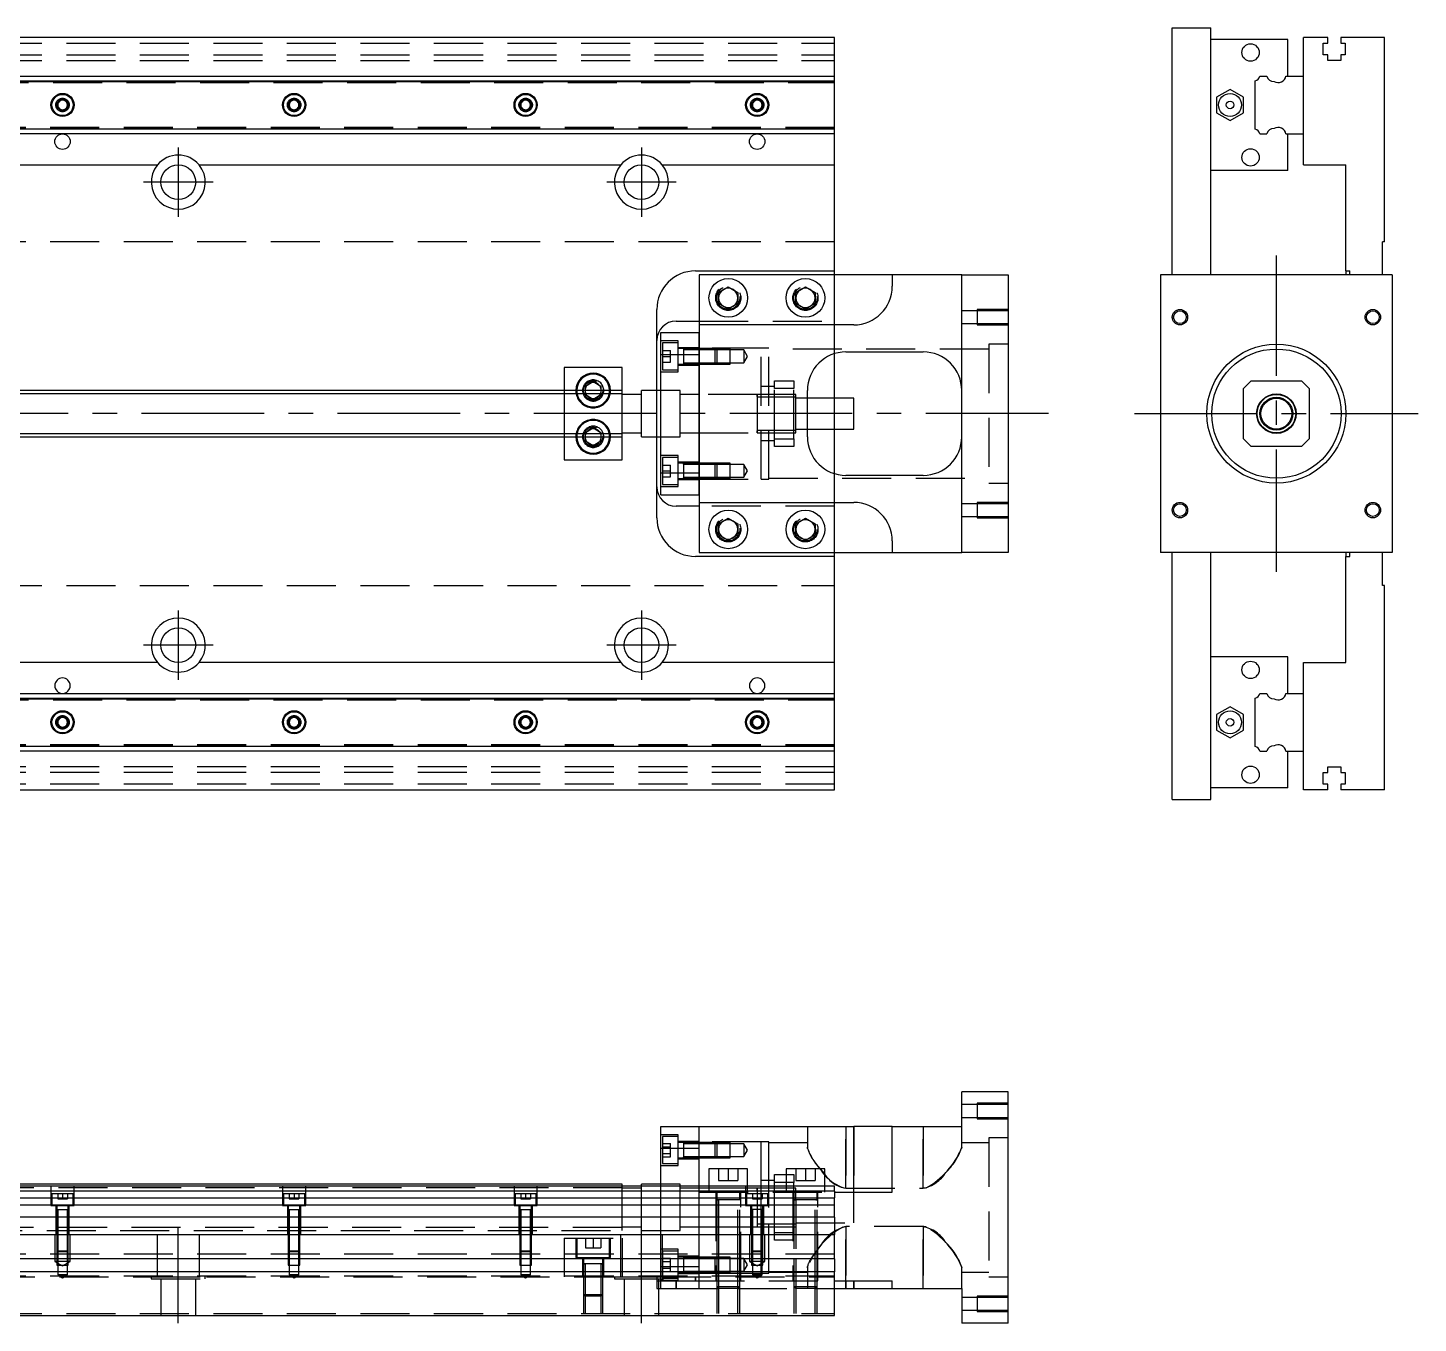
# Model space of a CAD drawing. Extents: x -12 to 731, y -275 to 102.
# Drawn here: x 371 to 731.3, y -235.7 to 100 of the extents above; entities that cross this region are included whole.
import ezdxf

# ---------------------------------------------------------------- set-up
doc = ezdxf.new("R2010")
doc.units = 0
doc.linetypes.add('CENTER', pattern=[50.8, 31.75, -6.35, 6.35, -6.35])
doc.linetypes.add('DASHED', pattern=[19.05, 12.7, -6.35])
doc.layers.get('0').update_dxf_attribs({"linetype": 'CONTINUOUS'})
doc.layers.add('CENTER', color=1, linetype='CENTER')

msp = doc.modelspace()

# ---------------------------------------------------------------- linework, layer by layer
at = {"color": 7, "linetype": 'CONTINUOUS'}
for p, q in [((580, 97.5), (365, 97.5)), ((580, 87.5), (580, 97.5)), ((667.53, 36), (667.53, 100)), ((667.53, 100), (677.53, 100)), ((677.53, 36), (677.53, 100)), ((701.53, 87.5), (701.53, 97.5)), ((707.83, 97.5), (701.53, 97.5)), ((707.83, 96), (707.83, 97.5)), ((711.23, 97.5), (711.23, 96)), ((722.53, 97.5), (711.23, 97.5)), ((722.53, 44.5), (722.53, 97.5)), ((697.53, 97), (677.53, 97)), ((697.53, 87.5), (697.53, 97)), ((706.68, 96), (707.83, 96)), ((706.68, 93), (706.68, 96)), ((711.23, 96), (712.38, 96)), ((712.38, 96), (712.38, 93)), ((707.83, 93), (706.68, 93)), ((707.83, 91.5), (707.83, 93)), ((711.23, 91.5), (707.83, 91.5)), ((711.23, 93), (711.23, 91.5)), ((712.38, 93), (711.23, 93)), ((365, 87.5), (580, 87.5)), ((580, 86.25), (580, 87.5)), ((690.28, 87.5), (692.05, 87.5)), ((697, 87.5), (701.53, 87.5)), ((701.53, 72.5), (701.53, 87.5)), ((701.53, 72.5), (701.53, 87.5)), ((365, 86.25), (580, 86.25)), ((580, 73.75), (580, 86.25)), ((682.53, 84.04), (679.03, 82.02)), ((686.03, 82.02), (682.53, 84.04)), ((689.03, 73.75), (689.03, 86.25)), ((378.75, 80.72), (380, 81.44)), ((378.75, 79.28), (378.75, 80.72)), ((380, 78.56), (378.75, 79.28)), ((380, 81.44), (381.25, 80.72)), ((381.25, 79.28), (380, 78.56)), ((381.25, 80.72), (381.25, 79.28)), ((438.75, 80.72), (440, 81.44)), ((438.75, 79.28), (438.75, 80.72)), ((440, 78.56), (438.75, 79.28)), ((440, 81.44), (441.25, 80.72)), ((441.25, 79.28), (440, 78.56)), ((441.25, 80.72), (441.25, 79.28)), ((498.75, 80.72), (500, 81.44)), ((498.75, 79.28), (498.75, 80.72)), ((500, 78.56), (498.75, 79.28)), ((500, 81.44), (501.25, 80.72)), ((501.25, 79.28), (500, 78.56)), ((501.25, 80.72), (501.25, 79.28)), ((558.75, 80.72), (560, 81.44)), ((558.75, 79.28), (558.75, 80.72)), ((560, 78.56), (558.75, 79.28)), ((560, 81.44), (561.25, 80.72)), ((561.25, 79.28), (560, 78.56)), ((561.25, 80.72), (561.25, 79.28)), ((679.03, 82.02), (679.03, 77.98)), ((686.03, 77.98), (686.03, 82.02)), ((679.03, 77.98), (682.53, 75.96)), ((682.53, 75.96), (686.03, 77.98)), ((580, 73.75), (365, 73.75)), ((580, 72.5), (365, 72.5)), ((580, 72.5), (580, 73.75)), ((580, 64.5), (580, 72.5)), ((690.28, 72.5), (692.05, 72.5)), ((697, 72.5), (701.53, 72.5)), ((697.53, 63), (697.53, 72.5)), ((701.53, 64.5), (701.53, 72.5)), ((365, 64.5), (404.64, 64.5)), ((415.36, 64.5), (524.64, 64.5)), ((535.36, 64.5), (580, 64.5)), ((580, 37), (580, 64.5)), ((697.53, 63), (677.53, 63)), ((701.53, 64.5), (712.53, 64.5)), ((712.53, 37), (712.53, 64.5)), ((722.53, 44.5), (722.03, 44.5)), ((722.03, 36), (722.03, 44.5)), ((544, 37), (580, 37)), ((580, 36), (580, 37)), ((712.53, 37), (713.53, 37)), ((712.53, 37), (712.53, 36)), ((713.53, 36), (713.53, 37)), ((545, 36), (545, 23)), ((595, 36), (545, 36)), ((550, 31.44), (552.5, 32.89)), ((552.5, 32.89), (555, 31.44)), ((570, 31.44), (572.5, 32.89)), ((572.5, 32.89), (575, 31.44)), ((595, 36), (595, 33)), ((613, 36), (595, 36)), ((613, 36), (625, 36)), ((613, -36), (613, 36)), ((625, 36), (625, -36)), ((724.53, 36), (664.53, 36)), ((664.53, 36), (664.53, -36)), ((724.53, 36), (724.53, -36)), ((550, 28.56), (550, 31.44)), ((555, 31.44), (555, 28.56)), ((570, 28.56), (570, 31.44)), ((575, 31.44), (575, 28.56)), ((534, 6), (534, 27)), ((552.5, 27.11), (550, 28.56)), ((555, 28.56), (552.5, 27.11)), ((572.5, 27.11), (570, 28.56)), ((575, 28.56), (572.5, 27.11)), ((539, 24), (545, 24)), ((585, 23), (545, 23)), ((545, 23), (545, 15.33)), ((535, 15.33), (535, 21)), ((535, 21), (545, 21)), ((535, -15.33), (535, 15.33)), ((535, 15.33), (545, 15.33)), ((545, -15.33), (545, 15.33)), ((545, 15.33), (545, -15.33)), ((580, 4), (580, 15.54)), ((583, 16), (603, 16)), ((525, 12), (510, 12)), ((510, 12), (510, 6)), ((525, 6), (525, 12)), ((515.5, 7.15), (517.5, 8.31)), ((517.5, 8.31), (519.5, 7.15)), ((688.03, 8.5), (686.03, 6.5)), ((688.03, 8.5), (701.03, 8.5)), ((703.03, 6.5), (701.03, 8.5)), ((525, 6), (365, 6)), ((515.5, 6), (515.5, 7.15)), ((519.5, 7.15), (519.5, 6)), ((525, -6), (525, 6)), ((530, 5), (525, 5)), ((530, -6), (530, 6)), ((535, 6), (530, 6)), ((573, -6), (573, 6)), ((585, 4), (573, 4)), ((585, -4), (585, 4)), ((686.03, -6.5), (686.03, 6.5)), ((703.03, 6.5), (703.03, -6.5)), ((365, -6), (525, -6)), ((510, -6), (510, -12)), ((515.5, -7.15), (515.5, -6)), ((517.5, -8.31), (515.5, -7.15)), ((519.5, -7.15), (517.5, -8.31)), ((519.5, -6), (519.5, -7.15)), ((525, -5), (530, -5)), ((525, -12), (525, -6)), ((530, -6), (535, -6)), ((534, -27), (534, -6)), ((573, -4), (585, -4)), ((580, -15.54), (580, -4)), ((686.03, -6.5), (688.03, -8.5)), ((701.03, -8.5), (703.03, -6.5)), ((701.03, -8.5), (688.03, -8.5)), ((510, -12), (525, -12)), ((535, -15.33), (545, -15.33)), ((535, -21), (535, -15.33)), ((545, -15.33), (545, -23)), ((603, -16), (583, -16)), ((535, -21), (545, -21)), ((545, -24), (539, -24)), ((545, -23), (585, -23)), ((545, -23), (545, -36)), ((550, -28.56), (552.5, -27.11)), ((550, -31.44), (550, -28.56)), ((552.5, -27.11), (555, -28.56)), ((555, -28.56), (555, -31.44)), ((570, -28.56), (572.5, -27.11)), ((570, -31.44), (570, -28.56)), ((572.5, -27.11), (575, -28.56)), ((575, -28.56), (575, -31.44)), ((552.5, -32.89), (550, -31.44)), ((555, -31.44), (552.5, -32.89)), ((572.5, -32.89), (570, -31.44)), ((575, -31.44), (572.5, -32.89)), ((545, -36), (595, -36)), ((580, -37), (580, -36)), ((595, -33), (595, -36)), ((595, -36), (613, -36)), ((625, -36), (613, -36)), ((724.53, -36), (664.53, -36)), ((667.53, -100), (667.53, -36)), ((677.53, -100), (677.53, -36)), ((712.53, -36), (712.53, -37)), ((713.53, -37), (713.53, -36)), ((722.03, -44.5), (722.03, -36)), ((580, -37), (544, -37)), ((580, -64.5), (580, -37)), ((712.53, -64.5), (712.53, -37)), ((712.53, -37), (713.53, -37)), ((722.53, -44.5), (722.03, -44.5)), ((722.53, -97.5), (722.53, -44.5)), ((404.64, -64.5), (365, -64.5)), ((524.64, -64.5), (415.36, -64.5)), ((580, -64.5), (535.36, -64.5)), ((580, -72.5), (580, -64.5)), ((697.53, -63), (677.53, -63)), ((697.53, -72.5), (697.53, -63)), ((701.53, -72.5), (701.53, -64.5)), ((701.53, -64.5), (712.53, -64.5)), ((365, -72.5), (580, -72.5)), ((365, -73.75), (580, -73.75)), ((580, -73.75), (580, -72.5)), ((580, -86.25), (580, -73.75)), ((689.03, -86.25), (689.03, -73.75)), ((690.28, -72.5), (692.05, -72.5)), ((697, -72.5), (701.53, -72.5)), ((701.53, -87.5), (701.53, -72.5)), ((701.53, -87.5), (701.53, -72.5)), ((378.75, -79.28), (380, -78.56)), ((380, -78.56), (381.25, -79.28)), ((438.75, -79.28), (440, -78.56)), ((440, -78.56), (441.25, -79.28)), ((498.75, -79.28), (500, -78.56)), ((500, -78.56), (501.25, -79.28)), ((558.75, -79.28), (560, -78.56)), ((560, -78.56), (561.25, -79.28)), ((682.53, -75.96), (679.03, -77.98)), ((679.03, -77.98), (679.03, -82.02)), ((686.03, -77.98), (682.53, -75.96)), ((686.03, -82.02), (686.03, -77.98)), ((378.75, -80.72), (378.75, -79.28)), ((380, -81.44), (378.75, -80.72)), ((381.25, -80.72), (380, -81.44)), ((381.25, -79.28), (381.25, -80.72)), ((438.75, -80.72), (438.75, -79.28)), ((440, -81.44), (438.75, -80.72)), ((441.25, -80.72), (440, -81.44)), ((441.25, -79.28), (441.25, -80.72)), ((498.75, -80.72), (498.75, -79.28)), ((500, -81.44), (498.75, -80.72)), ((501.25, -80.72), (500, -81.44)), ((501.25, -79.28), (501.25, -80.72)), ((558.75, -80.72), (558.75, -79.28)), ((560, -81.44), (558.75, -80.72)), ((561.25, -80.72), (560, -81.44)), ((561.25, -79.28), (561.25, -80.72)), ((679.03, -82.02), (682.53, -84.04)), ((682.53, -84.04), (686.03, -82.02)), ((580, -86.25), (365, -86.25)), ((580, -87.5), (580, -86.25)), ((580, -87.5), (365, -87.5)), ((580, -97.5), (580, -87.5)), ((690.28, -87.5), (692.05, -87.5)), ((697, -87.5), (701.53, -87.5)), ((697.53, -97), (697.53, -87.5)), ((701.53, -97.5), (701.53, -87.5)), ((706.68, -93), (707.83, -93)), ((706.68, -96), (706.68, -93)), ((707.83, -91.5), (711.23, -91.5)), ((707.83, -93), (707.83, -91.5)), ((711.23, -91.5), (711.23, -93)), ((711.23, -93), (712.38, -93)), ((712.38, -93), (712.38, -96)), ((697.53, -97), (677.53, -97)), ((707.83, -96), (706.68, -96)), ((707.83, -97.5), (707.83, -96)), ((711.23, -96), (711.23, -97.5)), ((712.38, -96), (711.23, -96)), ((365, -97.5), (580, -97.5)), ((667.53, -100), (677.53, -100)), ((707.83, -97.5), (701.53, -97.5)), ((722.53, -97.5), (711.23, -97.5)), ((613, -184.73), (613, -175.73)), ((625, -175.73), (613, -175.73)), ((625, -235.73), (625, -175.73)), ((535, -190.4), (535, -184.73)), ((535, -184.73), (545, -184.73)), ((545, -184.73), (585, -184.73)), ((545, -200.23), (545, -184.73)), ((585, -201.73), (585, -184.73)), ((595, -184.73), (585, -184.73)), ((595, -201.73), (595, -184.73)), ((595, -184.73), (613, -184.73)), ((535, -200.23), (535, -190.4)), ((535, -190.4), (545, -190.4)), ((557.5, -195.73), (547.5, -195.73)), ((547.5, -195.73), (547.5, -200.23)), ((557.5, -200.23), (557.5, -195.73)), ((577.5, -195.73), (567.5, -195.73)), ((567.5, -195.73), (567.5, -200.23)), ((577.5, -200.23), (577.5, -195.73)), ((525, -199.73), (358.5, -199.73)), ((580, -200.23), (358.5, -200.23)), ((580, -201.48), (358.5, -201.48)), ((525, -200.23), (525, -199.73)), ((530, -200.23), (530, -199.73)), ((535, -199.73), (530, -199.73)), ((561, -201.48), (560, -201.48)), ((564.5, -201.48), (561, -201.48)), ((567.5, -201.48), (564.5, -201.48)), ((569.5, -201.48), (567.5, -201.48)), ((570, -201.48), (569.5, -201.48)), ((580, -201.48), (580, -200.23)), ((580, -201.48), (580, -203.26)), ((580, -201.73), (595, -201.73)), ((358.5, -203.26), (580, -203.26)), ((580, -205.15), (358.5, -205.15)), ((580, -205.15), (580, -203.26)), ((580, -208.21), (580, -205.15)), ((580, -208.21), (358.5, -208.21)), ((580, -208.21), (580, -212.73)), ((0, -212.73), (580, -212.73)), ((580, -219.03), (580, -212.73)), ((580, -219.03), (0, -219.03)), ((580, -219.03), (580, -222.43)), ((580, -222.43), (0, -222.43)), ((580, -233.73), (580, -222.43)), ((580, -224.73), (595, -224.73)), ((580, -226.73), (585, -226.73)), ((585, -226.73), (585, -224.73)), ((585, -226.73), (595, -226.73)), ((595, -226.73), (595, -224.73)), ((595, -226.73), (613, -226.73)), ((613, -226.73), (613, -235.73)), ((0, -233.73), (580, -233.73)), ((625, -235.73), (613, -235.73))]:
    msp.add_line(p, q, dxfattribs=at)
at = {"color": 3, "linetype": 'DASHED'}
for p, q in [((0, 96), (580, 96)), ((0, 93), (580, 93)), ((0, 91.5), (580, 91.5)), ((358.5, 86.1), (580, 86.1)), ((358.5, 85.8), (580, 85.8)), ((365, 86.11), (580, 86.11)), ((378.5, 80), (378.52, 80.22)), ((438.5, 80), (438.52, 80.22)), ((498.5, 80), (498.52, 80.22)), ((558.5, 80), (558.52, 80.22)), ((580, 74.2), (358.5, 74.2)), ((580, 73.9), (358.5, 73.9)), ((580, 73.89), (365, 73.89)), ((580, 44.5), (0, 44.5)), ((580, 24), (580, 36)), ((555.48, 30.36), (555.5, 30)), ((575.48, 30.36), (575.5, 30)), ((617, 26.65), (613, 26.65)), ((617, 27), (617, 23)), ((625, 27), (617, 27)), ((625, 26.65), (617, 26.65)), ((545, 24), (580, 24)), ((580, 23), (580, 24)), ((580, 15.54), (580, 23)), ((613, 23.35), (617, 23.35)), ((617, 23.35), (625, 23.35)), ((617, 23), (625, 23)), ((539.5, 18.85), (535, 18.85)), ((535.5, 18.35), (535.5, 11.35)), ((539.5, 18.35), (535.5, 18.35)), ((539.5, 10.85), (539.5, 18.85)), ((545, 15.33), (545, 21)), ((535.5, 16.35), (537.5, 16.35)), ((535.5, 14.85), (537.5, 14.85)), ((537.5, 14.85), (537.5, 16.35)), ((537.5, 13.35), (537.5, 14.85)), ((545, 17.1), (539.5, 17.1)), ((540.9, 16.85), (539.5, 16.85)), ((540.9, 16.85), (540.89, 16.85)), ((540.9, 16.85), (540.9, 16.63)), ((545, 16.85), (540.9, 16.85)), ((540.9, 16.85), (540.9, 16.85)), ((540.9, 16.63), (540.9, 13.07)), ((545, 16.5), (540.9, 16.5)), ((561, 17), (545, 17)), ((549.15, 16.85), (545, 16.85)), ((549.15, 16.85), (545, 16.85)), ((549.5, 16.5), (545, 16.5)), ((549.15, 12.85), (549.15, 16.85)), ((553, 16.85), (549.15, 16.85)), ((549.5, 16.5), (549.15, 16.85)), ((549.5, 16.5), (549.5, 13.2)), ((553, 16.5), (549.5, 16.5)), ((553, 12.85), (553, 16.85)), ((556.5, 16.5), (553, 16.5)), ((556.5, 16.5), (556.5, 13.2)), ((557.45, 14.85), (556.5, 16.5)), ((556.5, 13.2), (557.45, 14.85)), ((561, -17), (561, 17)), ((563, 17), (561, 17)), ((563, -17), (563, 17)), ((620, 16.75), (563, 16.75)), ((580, 15.54), (580, 15.54)), ((620, 18), (620, -18)), ((625, 18), (620, 18)), ((535, 10.85), (539.5, 10.85)), ((535.5, 13.35), (537.5, 13.35)), ((535.5, 11.35), (539.5, 11.35)), ((539.5, 12.85), (540.9, 12.85)), ((539.5, 12.6), (545, 12.6)), ((540.89, 12.85), (540.9, 12.85)), ((540.9, 13.2), (545, 13.2)), ((540.9, 13.07), (540.9, 12.85)), ((540.9, 12.85), (545, 12.85)), ((540.9, 12.85), (540.9, 12.85)), ((545, 13.2), (549.5, 13.2)), ((545, 12.85), (549.15, 12.85)), ((545, 12.85), (549.15, 12.85)), ((549.15, 12.85), (549.5, 13.2)), ((549.15, 12.85), (553, 12.85)), ((549.5, 13.2), (553, 13.2)), ((553, 13.2), (556.5, 13.2)), ((564.5, 8.5), (569.5, 8.5)), ((564.5, 6.5), (564.5, 8.5)), ((569.5, 8.5), (569.5, 6.5)), ((510, 6), (510, -6)), ((515.5, 4.85), (515.5, 6)), ((517.5, 3.69), (515.5, 4.85)), ((519.5, 4.85), (517.5, 3.69)), ((519.5, 6), (519.5, 5.12)), ((519.5, 5.12), (519.5, 4.85)), ((519.98, 6.29), (520, 6)), ((534, -6), (534, 6)), ((540, 6), (535, 6)), ((540, -6), (540, 6)), ((545, 5), (540, 5)), ((560, 5), (545, 5)), ((569.5, 5), (559.99, 5)), ((560, 4.44), (560, 5)), ((560, 5), (560, 4.44)), ((569.5, 5), (560, 5)), ((560, 4.44), (560, -4.44)), ((570, 4.25), (560, 4.25)), ((564.5, 7), (561, 7)), ((569.5, 6.5), (564.5, 6.5)), ((564.5, -6.5), (564.5, 6.5)), ((569.5, -6.5), (569.5, 6.5)), ((570, 5), (569.5, 5)), ((570, -5), (570, 5)), ((573, 4), (570, 4)), ((580, -4), (580, 4)), ((515.5, -4.85), (517.5, -3.69)), ((515.5, -6), (515.5, -4.85)), ((517.5, -3.69), (519.5, -4.85)), ((519.5, -4.85), (519.5, -5.13)), ((519.5, -5.13), (519.5, -6)), ((519.98, -5.71), (520, -6)), ((535, -6), (540, -6)), ((540, -5), (545, -5)), ((545, -5), (560, -5)), ((559.99, -5), (569.5, -5)), ((560, -4.25), (570, -4.25)), ((560, -5), (560, -4.44)), ((560, -4.44), (560, -5)), ((560, -5), (569.5, -5)), ((561, -7), (564.5, -7)), ((564.5, -6.5), (569.5, -6.5)), ((564.5, -8.5), (564.5, -6.5)), ((569.5, -5), (570, -5)), ((569.5, -6.5), (569.5, -8.5)), ((570, -4), (573, -4)), ((569.5, -8.5), (564.5, -8.5)), ((539.5, -10.85), (535, -10.85)), ((535.5, -11.35), (535.5, -18.35)), ((539.5, -11.35), (535.5, -11.35)), ((535.5, -13.35), (537.5, -13.35)), ((537.5, -14.85), (537.5, -13.35)), ((539.5, -18.85), (539.5, -10.85)), ((545, -12.6), (539.5, -12.6)), ((540.9, -12.85), (539.5, -12.85)), ((540.9, -12.85), (540.89, -12.85)), ((540.9, -12.85), (540.9, -13.07)), ((540.9, -13.07), (540.9, -12.85)), ((545, -12.85), (540.9, -12.85)), ((540.9, -12.85), (540.9, -12.85)), ((540.9, -13.07), (540.9, -16.63)), ((545, -13.2), (540.9, -13.2)), ((549.15, -12.85), (545, -12.85)), ((549.15, -12.85), (545, -12.85)), ((549.5, -13.2), (545, -13.2)), ((549.15, -16.85), (549.15, -12.85)), ((553, -12.85), (549.15, -12.85)), ((549.5, -13.2), (549.15, -12.85)), ((549.5, -13.2), (549.5, -16.5)), ((553, -13.2), (549.5, -13.2)), ((553, -16.85), (553, -12.85)), ((556.5, -13.2), (553, -13.2)), ((556.5, -13.2), (556.5, -16.5)), ((557.45, -14.85), (556.5, -13.2)), ((535.5, -14.85), (537.5, -14.85)), ((535.5, -16.35), (537.5, -16.35)), ((537.5, -16.35), (537.5, -14.85)), ((539.5, -16.85), (540.9, -16.85)), ((539.5, -17.1), (545, -17.1)), ((540.89, -16.85), (540.9, -16.85)), ((540.9, -16.5), (545, -16.5)), ((540.9, -16.63), (540.9, -16.85)), ((540.9, -16.85), (540.9, -16.63)), ((540.9, -16.85), (545, -16.85)), ((540.9, -16.85), (540.9, -16.85)), ((545, -21), (545, -15.33)), ((545, -16.5), (549.5, -16.5)), ((545, -16.85), (549.15, -16.85)), ((545, -16.85), (549.15, -16.85)), ((545, -17), (561, -17)), ((549.15, -16.85), (549.5, -16.5)), ((549.15, -16.85), (553, -16.85)), ((549.5, -16.5), (553, -16.5)), ((553, -16.5), (556.5, -16.5)), ((556.5, -16.5), (557.45, -14.85)), ((561, -17), (563, -17)), ((563, -16.75), (620, -16.75)), ((580, -23), (580, -15.54)), ((580, -15.54), (580, -15.54)), ((620, -18), (625, -18)), ((535, -18.85), (539.5, -18.85)), ((535.5, -18.35), (539.5, -18.35)), ((580, -24), (545, -24)), ((580, -24), (580, -23)), ((580, -36), (580, -24)), ((617, -23.35), (613, -23.35)), ((617, -23), (617, -27)), ((625, -23), (617, -23)), ((625, -23.35), (617, -23.35)), ((613, -26.65), (617, -26.65)), ((617, -26.65), (625, -26.65)), ((617, -27), (625, -27)), ((555.48, -29.64), (555.5, -30)), ((569.5, -30), (569.52, -29.65)), ((0, -44.5), (580, -44.5)), ((358.5, -73.9), (580, -73.9)), ((358.5, -74.2), (580, -74.2)), ((365, -73.89), (580, -73.89)), ((381.48, -79.74), (381.5, -80)), ((438.5, -80), (438.52, -79.78)), ((498.5, -80), (498.52, -79.78)), ((558.5, -80), (558.52, -79.78)), ((580, -85.8), (358.5, -85.8)), ((580, -86.1), (358.5, -86.1)), ((580, -86.11), (365, -86.11)), ((580, -91.5), (0, -91.5)), ((580, -93), (0, -93)), ((580, -96), (0, -96)), ((617, -179.08), (613, -179.08)), ((617, -178.73), (617, -182.73)), ((625, -178.73), (617, -178.73)), ((625, -179.08), (617, -179.08)), ((613, -182.38), (617, -182.38)), ((617, -182.38), (625, -182.38)), ((617, -182.73), (625, -182.73)), ((539.5, -186.88), (535, -186.88)), ((539.5, -194.88), (539.5, -186.88)), ((573, -184.73), (573, -190.09)), ((583, -200.77), (583, -184.73)), ((583, -184.73), (583, -200.77)), ((585, -184.73), (585, -201.73)), ((603, -184.73), (603, -200.77)), ((603, -200.77), (603, -184.73)), ((613, -190.09), (613, -184.73)), ((535.5, -187.38), (535.5, -190.88)), ((539.5, -187.38), (535.5, -187.38)), ((535.5, -189.15), (537.5, -189.15)), ((535.5, -190.01), (537.5, -190.01)), ((535.5, -190.88), (535.5, -194.38)), ((537.5, -190.01), (537.5, -189.15)), ((537.5, -191.75), (537.5, -190.01)), ((545, -188.63), (539.5, -188.63)), ((540.9, -188.88), (539.5, -188.88)), ((540.9, -188.88), (540.89, -188.88)), ((540.9, -188.88), (540.9, -189.23)), ((540.9, -188.88), (540.9, -189.1)), ((540.9, -188.88), (540.9, -188.88)), ((545, -188.88), (540.9, -188.88)), ((540.9, -189.1), (540.9, -190.88)), ((545, -189.23), (540.9, -189.23)), ((540.9, -190.75), (540.9, -191.01)), ((540.9, -190.88), (540.9, -192.66)), ((561, -188.73), (545, -188.73)), ((549.15, -188.88), (545, -188.88)), ((549.15, -188.88), (545, -188.88)), ((549.5, -189.23), (545, -189.23)), ((549.15, -190.88), (549.15, -188.88)), ((553, -188.88), (549.15, -188.88)), ((549.5, -189.23), (549.15, -188.88)), ((549.15, -192.88), (549.15, -190.88)), ((549.5, -189.23), (549.5, -190.88)), ((553, -189.23), (549.5, -189.23)), ((549.5, -190.88), (549.5, -192.53)), ((553, -192.88), (553, -188.88)), ((556.5, -189.23), (553, -189.23)), ((556.5, -189.23), (556.5, -190.88)), ((557.45, -190.88), (556.5, -189.23)), ((556.5, -190.88), (556.5, -192.53)), ((556.5, -192.53), (557.45, -190.88)), ((561, -200.23), (561, -188.73)), ((563, -188.73), (561, -188.73)), ((563, -200.23), (563, -188.73)), ((573, -188.98), (563, -188.98)), ((573, -190.09), (573.04, -190.44)), ((573, -190.2), (573, -190.09)), ((573.04, -190.47), (573, -190.2)), ((613, -190.09), (612.96, -190.44)), ((612.97, -190.39), (613, -190.09)), ((620, -188.98), (613, -188.98)), ((620, -187.73), (620, -223.73)), ((625, -187.73), (620, -187.73)), ((535.5, -191.75), (537.5, -191.75)), ((535.5, -192.61), (537.5, -192.61)), ((535.5, -194.38), (539.5, -194.38)), ((537.5, -192.61), (537.5, -191.75)), ((539.5, -192.88), (540.9, -192.88)), ((539.5, -193.13), (545, -193.13)), ((540.89, -192.88), (545, -192.88)), ((540.9, -192.53), (540.9, -192.88)), ((540.9, -192.53), (545, -192.53)), ((540.9, -192.88), (540.9, -192.66)), ((540.9, -192.66), (540.9, -192.88)), ((540.9, -192.66), (540.9, -192.88)), ((545, -192.53), (549.5, -192.53)), ((545, -192.88), (549.15, -192.88)), ((545, -192.88), (549.15, -192.88)), ((549.15, -192.88), (549.5, -192.53)), ((549.15, -192.88), (553, -192.88)), ((549.5, -192.53), (553, -192.53)), ((553, -192.53), (556.5, -192.53)), ((535, -194.88), (539.5, -194.88)), ((550, -195.73), (550, -198.73)), ((552.5, -195.73), (552.5, -198.73)), ((555, -195.73), (555, -198.73)), ((564.5, -197.23), (567.5, -197.23)), ((564.5, -199.23), (564.5, -197.23)), ((567.5, -197.23), (569.5, -197.23)), ((569.5, -197.23), (569.5, -199.23)), ((570, -195.73), (570, -198.73)), ((572.5, -195.73), (572.5, -198.73)), ((575, -195.73), (575, -198.73)), ((576.31, -195.73), (577.5, -197.09)), ((525, -200.61), (55, -200.61)), ((377, -200.23), (377, -205.23)), ((383, -205.23), (383, -200.23)), ((437, -200.23), (437, -205.23)), ((443, -205.23), (443, -200.23)), ((497, -200.23), (497, -205.23)), ((503, -205.23), (503, -200.23)), ((525, -205.73), (525, -200.23)), ((530, -200.73), (525, -200.73)), ((530, -205.73), (530, -200.23)), ((540, -199.73), (535, -199.73)), ((535, -212.73), (535, -200.23)), ((540, -200.23), (540, -199.73)), ((540, -205.73), (540, -200.23)), ((545, -200.73), (540, -200.73)), ((545, -201.73), (545, -200.23)), ((547.5, -200.73), (545, -200.73)), ((545, -212.73), (545, -201.73)), ((545, -201.73), (580, -201.73)), ((547.5, -200.23), (547.5, -201.73)), ((557.5, -200.73), (547.5, -200.73)), ((549.25, -201.73), (549.25, -224.73)), ((549.5, -201.73), (549.5, -203.73)), ((550, -198.73), (552.5, -198.73)), ((552.5, -198.73), (555, -198.73)), ((555.5, -203.73), (555.5, -201.73)), ((555.75, -224.73), (555.75, -201.73)), ((557, -200.23), (557, -205.23)), ((557.5, -201.73), (557.5, -200.23)), ((560, -200.73), (557.5, -200.73)), ((560, -200.73), (559.99, -200.73)), ((560, -200.73), (560, -201.73)), ((560, -200.73), (560, -201.29)), ((560, -201.29), (560, -200.73)), ((560, -200.73), (560, -200.73)), ((561, -200.73), (560, -200.73)), ((560, -200.73), (560, -200.73)), ((560, -201.29), (560, -201.73)), ((560, -201.73), (560, -202.23)), ((560, -201.73), (560, -202.13)), ((564.5, -198.73), (561, -198.73)), ((561, -201.73), (561, -200.23)), ((564.5, -200.73), (561, -200.73)), ((561, -202.23), (561, -201.73)), ((563, -205.23), (563, -200.23)), ((567.5, -199.23), (564.5, -199.23)), ((564.5, -200.23), (564.5, -199.23)), ((564.5, -201.73), (564.5, -200.23)), ((567.5, -200.73), (564.5, -200.73)), ((564.5, -212.23), (564.5, -201.73)), ((569.5, -199.23), (567.5, -199.23)), ((567.5, -200.23), (567.5, -201.73)), ((569.5, -200.73), (567.5, -200.73)), ((569.25, -201.73), (569.25, -224.73)), ((569.5, -200.23), (569.5, -199.23)), ((569.5, -201.73), (569.5, -200.23)), ((570, -200.73), (569.5, -200.73)), ((569.5, -201.73), (569.5, -203.73)), ((570, -198.73), (572.5, -198.73)), ((570, -201.73), (570, -200.73)), ((570, -203.73), (570, -201.73)), ((572.5, -198.73), (575, -198.73)), ((575.5, -203.73), (575.5, -201.73)), ((575.75, -224.73), (575.75, -201.73)), ((577.5, -201.73), (577.5, -200.23)), ((583, -200.77), (603, -200.77)), ((585, -205.73), (585, -201.73)), ((603.16, -200.77), (603, -200.77)), ((603.48, -200.74), (603.16, -200.77)), ((603.79, -200.67), (603.48, -200.74)), ((377, -205.23), (383, -205.23)), ((382.75, -202.23), (377.25, -202.23)), ((377.25, -202.23), (377.25, -205.23)), ((378.25, -205.23), (378.25, -212.73)), ((378.5, -205.23), (378.5, -206.23)), ((378.75, -202.23), (378.75, -203.53)), ((378.75, -203.53), (380, -203.53)), ((380, -202.23), (380, -203.53)), ((380, -203.53), (381.25, -203.53)), ((381.25, -202.23), (381.25, -203.53)), ((381.5, -206.23), (381.5, -205.23)), ((381.75, -212.73), (381.75, -205.23)), ((382.75, -205.23), (382.75, -202.23)), ((437, -205.23), (443, -205.23)), ((442.75, -202.23), (437.25, -202.23)), ((437.25, -202.23), (437.25, -205.23)), ((438.25, -205.23), (438.25, -212.73)), ((438.5, -205.23), (438.5, -206.23)), ((438.75, -202.23), (438.75, -203.53)), ((438.75, -203.53), (440, -203.53)), ((440, -202.23), (440, -203.53)), ((440, -203.53), (441.25, -203.53)), ((441.25, -202.23), (441.25, -203.53)), ((441.5, -206.23), (441.5, -205.23)), ((441.75, -212.73), (441.75, -205.23)), ((442.75, -205.23), (442.75, -202.23)), ((497, -205.23), (503, -205.23)), ((502.75, -202.23), (497.25, -202.23)), ((497.25, -202.23), (497.25, -205.23)), ((498.25, -205.23), (498.25, -212.73)), ((498.5, -205.23), (498.5, -206.23)), ((498.75, -202.23), (498.75, -203.53)), ((498.75, -203.53), (500, -203.53)), ((500, -202.23), (500, -203.53)), ((500, -203.53), (501.25, -203.53)), ((501.25, -202.23), (501.25, -203.53)), ((501.5, -206.23), (501.5, -205.23)), ((501.75, -212.73), (501.75, -205.23)), ((502.75, -205.23), (502.75, -202.23)), ((549.5, -203.72), (549.5, -203.73)), ((549.5, -203.73), (549.85, -203.73)), ((555.5, -203.73), (549.5, -203.73)), ((549.5, -203.73), (549.5, -203.73)), ((549.5, -203.73), (549.5, -212.73)), ((550, -203.73), (550, -212.73)), ((555, -219.03), (555, -203.73)), ((555.5, -219.03), (555.5, -203.73)), ((557, -205.23), (563, -205.23)), ((562.75, -202.23), (557.25, -202.23)), ((557.25, -202.23), (557.25, -205.23)), ((558.25, -205.23), (558.25, -212.73)), ((558.5, -205.23), (558.5, -206.23)), ((558.75, -202.23), (558.75, -203.53)), ((558.75, -203.53), (560, -203.53)), ((560, -202.23), (560, -203.53)), ((560, -203.53), (561.25, -203.53)), ((560, -203.63), (560, -205.23)), ((560, -205.23), (560, -205.93)), ((560, -205.23), (560, -205.53)), ((561, -205.23), (561, -202.23)), ((561, -205.73), (561, -205.23)), ((561.25, -202.23), (561.25, -203.53)), ((561.5, -206.23), (561.5, -205.23)), ((561.75, -212.73), (561.75, -205.23)), ((562.75, -205.23), (562.75, -202.23)), ((563, -205.73), (563, -205.23)), ((569.5, -203.72), (569.5, -203.73)), ((569.5, -203.73), (569.85, -203.73)), ((569.85, -203.73), (569.5, -203.73)), ((569.5, -203.73), (569.5, -203.73)), ((569.5, -203.73), (569.5, -219.03)), ((575.15, -203.73), (569.85, -203.73)), ((570, -203.73), (570, -219.03)), ((575, -219.03), (575, -203.73)), ((575.15, -203.73), (575.5, -203.73)), ((575.5, -203.73), (575.15, -203.73)), ((575.5, -203.73), (575.5, -203.72)), ((575.5, -203.73), (575.5, -203.73)), ((575.5, -219.03), (575.5, -203.73)), ((378.5, -206.22), (378.5, -206.23)), ((378.5, -206.23), (381.5, -206.23)), ((378.5, -206.23), (378.5, -206.24)), ((378.5, -206.23), (378.5, -212.73)), ((378.75, -206.23), (378.75, -212.73)), ((381.25, -212.73), (381.25, -206.23)), ((381.5, -206.23), (381.5, -206.22)), ((381.5, -206.24), (381.5, -206.23)), ((381.5, -212.73), (381.5, -206.23)), ((438.5, -206.22), (438.5, -206.23)), ((438.5, -206.23), (441.5, -206.23)), ((438.5, -206.23), (438.5, -206.24)), ((438.5, -206.23), (438.5, -212.73)), ((438.75, -206.23), (438.75, -212.73)), ((441.25, -212.73), (441.25, -206.23)), ((441.5, -206.23), (441.5, -206.22)), ((441.5, -206.24), (441.5, -206.23)), ((441.5, -212.73), (441.5, -206.23)), ((498.5, -206.22), (498.5, -206.23)), ((498.5, -206.23), (501.5, -206.23)), ((498.5, -206.23), (498.5, -206.24)), ((498.5, -206.23), (498.5, -212.73)), ((498.75, -206.23), (498.75, -212.73)), ((501.25, -212.73), (501.25, -206.23)), ((501.5, -206.23), (501.5, -206.22)), ((501.5, -206.24), (501.5, -206.23)), ((501.5, -212.73), (501.5, -206.23)), ((525, -211.73), (525, -205.73)), ((530, -211.73), (530, -205.73)), ((540, -211.73), (540, -205.73)), ((558.5, -206.22), (558.5, -206.23)), ((558.62, -206.23), (558.5, -206.23)), ((558.5, -206.23), (558.5, -206.24)), ((558.5, -206.23), (558.5, -212.73)), ((560, -206.23), (558.62, -206.23)), ((558.75, -206.23), (558.75, -212.73)), ((560, -205.53), (560, -205.93)), ((560, -205.93), (560, -210.17)), ((561.38, -206.23), (560, -206.23)), ((561, -217.23), (561, -205.73)), ((561.25, -212.73), (561.25, -206.23)), ((561.5, -206.23), (561.38, -206.23)), ((561.5, -206.23), (561.5, -206.22)), ((561.5, -206.24), (561.5, -206.23)), ((561.5, -212.73), (561.5, -206.23)), ((563, -222.73), (563, -205.73)), ((585, -209.73), (585, -205.73)), ((55, -210.86), (525, -210.86)), ((318.75, -211.73), (525, -211.73)), ((525, -210.73), (530, -210.73)), ((530, -211.73), (535, -211.73)), ((535, -211.73), (540, -211.73)), ((540, -210.73), (545, -210.73)), ((545, -210.73), (549.5, -210.73)), ((549.5, -210.73), (550, -210.73)), ((550, -210.73), (560, -210.73)), ((559.99, -210.73), (569.5, -210.73)), ((560, -209.98), (570, -209.98)), ((560, -210.17), (560, -210.73)), ((560, -210.73), (560, -210.73)), ((560, -210.73), (569.5, -210.73)), ((564.5, -212.23), (569.5, -212.23)), ((564.5, -214.23), (564.5, -212.23)), ((569.5, -210.73), (570, -210.73)), ((570, -209.73), (585, -209.73)), ((582.17, -210.8), (582.44, -210.74)), ((582.44, -210.74), (582.72, -210.7)), ((582.72, -210.7), (583, -210.69)), ((603, -210.69), (583, -210.69)), ((583, -226.73), (583, -210.69)), ((583, -210.69), (583, -224.73)), ((603, -210.69), (603, -226.73)), ((603, -226.73), (603, -210.69)), ((603.16, -210.69), (603, -210.69)), ((603.48, -210.72), (603.16, -210.69)), ((603.79, -210.79), (603.48, -210.72)), ((378, -212.73), (378, -219.73)), ((378.5, -212.73), (378.5, -216.98)), ((378.5, -212.73), (378.5, -216.98)), ((378.75, -212.73), (378.75, -217.23)), ((381.25, -217.23), (381.25, -212.73)), ((381.5, -216.98), (381.5, -212.73)), ((381.5, -216.98), (381.5, -212.73)), ((382, -219.73), (382, -212.73)), ((404.64, -223.73), (404.64, -212.73)), ((415.36, -212.73), (415.36, -223.73)), ((438.5, -212.73), (438.5, -216.98)), ((438.5, -212.73), (438.5, -216.98)), ((438.75, -212.73), (438.75, -217.23)), ((441.25, -217.23), (441.25, -212.73)), ((441.5, -216.98), (441.5, -212.73)), ((441.5, -216.98), (441.5, -212.73)), ((498.5, -212.73), (498.5, -216.98)), ((498.5, -212.73), (498.5, -216.98)), ((498.75, -212.73), (498.75, -217.23)), ((501.25, -217.23), (501.25, -212.73)), ((501.5, -216.98), (501.5, -212.73)), ((501.5, -216.98), (501.5, -212.73)), ((510, -213.73), (525, -213.73)), ((510, -213.73), (510, -219.03)), ((513, -213.73), (513, -218.73)), ((513.25, -213.73), (513.25, -218.73)), ((515.5, -213.73), (515.5, -216.23)), ((517.5, -213.73), (517.5, -216.23)), ((519.5, -213.73), (519.5, -216.23)), ((521.75, -218.73), (521.75, -213.73)), ((522, -218.73), (522, -213.73)), ((524.64, -223.73), (524.64, -212.73)), ((525, -213.73), (525, -219.03)), ((535, -219.03), (535, -212.73)), ((535.36, -212.73), (535.36, -223.73)), ((545, -219.03), (545, -212.73)), ((549.5, -212.73), (549.5, -219.03)), ((550, -212.73), (550, -219.03)), ((558, -212.73), (558, -219.73)), ((558.5, -212.73), (558.5, -216.98)), ((558.5, -212.73), (558.5, -216.98)), ((558.75, -212.73), (558.75, -217.23)), ((561.25, -217.23), (561.25, -212.73)), ((561.5, -216.98), (561.5, -212.73)), ((561.5, -216.98), (561.5, -212.73)), ((562, -219.73), (562, -212.73)), ((569.5, -214.23), (564.5, -214.23)), ((575.99, -216.13), (575.64, -216.56)), ((576.35, -215.69), (575.99, -216.13)), ((580, -217.88), (0, -217.88)), ((382, -219.73), (378, -219.73)), ((378, -219.73), (380, -220.88)), ((378.5, -216.98), (381.5, -216.98)), ((378.5, -216.98), (378.5, -219.03)), ((378.5, -216.98), (378.75, -217.23)), ((378.5, -219.03), (378.5, -220.73)), ((381.25, -217.23), (378.75, -217.23)), ((378.75, -217.23), (378.75, -220.73)), ((380, -220.88), (382, -219.73)), ((381.25, -217.23), (381.5, -216.98)), ((381.25, -220.73), (381.25, -217.23)), ((381.5, -219.03), (381.5, -216.98)), ((381.5, -220.73), (381.5, -219.03)), ((438.5, -216.98), (441.5, -216.98)), ((438.5, -216.98), (438.5, -219.03)), ((438.5, -216.98), (438.75, -217.23)), ((438.5, -219.03), (438.5, -220.73)), ((441.25, -217.23), (438.75, -217.23)), ((438.75, -217.23), (438.75, -220.73)), ((441.25, -217.23), (441.5, -216.98)), ((441.25, -220.73), (441.25, -217.23)), ((441.5, -219.03), (441.5, -216.98)), ((441.5, -220.73), (441.5, -219.03)), ((498.5, -216.98), (501.5, -216.98)), ((498.5, -216.98), (498.5, -219.03)), ((498.5, -216.98), (498.75, -217.23)), ((498.5, -219.03), (498.5, -220.73)), ((501.25, -217.23), (498.75, -217.23)), ((498.75, -217.23), (498.75, -220.73)), ((501.25, -217.23), (501.5, -216.98)), ((501.25, -220.73), (501.25, -217.23)), ((501.5, -219.03), (501.5, -216.98)), ((501.5, -220.73), (501.5, -219.03)), ((510, -219.03), (510, -222.43)), ((513, -218.73), (522, -218.73)), ((514.75, -218.73), (514.75, -223.73)), ((515, -218.73), (515, -219.03)), ((515, -219.03), (515, -220.33)), ((515.5, -216.23), (517.5, -216.23)), ((517.5, -216.23), (519.5, -216.23)), ((520, -219.03), (520, -218.73)), ((520, -220.33), (520, -219.03)), ((520.25, -223.73), (520.25, -218.73)), ((525, -219.03), (525, -222.43)), ((539.5, -216.58), (535, -216.58)), ((535, -221.06), (535, -219.03)), ((535.5, -217.08), (535.5, -219.03)), ((539.5, -217.08), (535.5, -217.08)), ((535.5, -218.85), (537.5, -218.85)), ((535.5, -219.03), (535.5, -220.58)), ((535.5, -219.71), (537.5, -219.71)), ((537.5, -219.71), (537.5, -218.85)), ((537.5, -221.45), (537.5, -219.71)), ((539.5, -224.58), (539.5, -216.58)), ((545, -218.33), (539.5, -218.33)), ((540.9, -218.58), (539.5, -218.58)), ((540.9, -218.58), (540.89, -218.58)), ((540.9, -218.58), (540.9, -218.93)), ((540.9, -218.58), (540.9, -218.8)), ((540.9, -218.58), (540.9, -218.58)), ((545, -218.58), (540.9, -218.58)), ((540.9, -218.8), (540.9, -219.03)), ((540.9, -218.93), (540.9, -219.03)), ((545, -218.93), (540.9, -218.93)), ((540.9, -219.03), (540.9, -220.58)), ((549.15, -218.58), (545, -218.58)), ((549.15, -218.58), (545, -218.58)), ((549.5, -218.93), (545, -218.93)), ((545, -222.43), (545, -219.03)), ((549.15, -219.03), (549.15, -218.58)), ((549.5, -218.58), (549.15, -218.58)), ((549.5, -218.93), (549.15, -218.58)), ((549.15, -220.58), (549.15, -219.03)), ((550, -218.58), (549.5, -218.58)), ((553, -218.93), (549.5, -218.93)), ((549.5, -219.03), (549.5, -222.43)), ((553, -218.58), (550, -218.58)), ((550, -219.03), (550, -222.43)), ((553, -219.03), (553, -218.58)), ((556.5, -218.93), (553, -218.93)), ((553, -222.43), (553, -219.03)), ((555, -222.43), (555, -219.03)), ((555.5, -222.43), (555.5, -219.03)), ((556.5, -218.93), (556.5, -220.58)), ((557.45, -220.58), (556.5, -218.93)), ((562, -219.73), (558, -219.73)), ((558, -219.73), (560, -220.88)), ((558.5, -216.98), (561.5, -216.98)), ((558.5, -216.98), (558.5, -219.03)), ((558.5, -216.98), (558.75, -217.23)), ((558.5, -219.03), (558.5, -220.73)), ((561.25, -217.23), (558.75, -217.23)), ((558.75, -217.23), (558.75, -220.73)), ((560, -220.88), (562, -219.73)), ((561, -219.03), (561, -217.23)), ((561, -220.73), (561, -219.03)), ((561.25, -217.23), (561.5, -216.98)), ((561.25, -220.73), (561.25, -217.23)), ((561.5, -219.03), (561.5, -216.98)), ((561.5, -220.73), (561.5, -219.03)), ((569.5, -219.03), (569.5, -222.43)), ((570, -219.03), (570, -222.43)), ((575, -217.42), (573.92, -219.03)), ((575.5, -216.75), (575, -217.42)), ((575, -222.43), (575, -219.03)), ((575.64, -216.56), (575.5, -216.75)), ((575.5, -222.43), (575.5, -219.03)), ((378.5, -220.73), (381.5, -220.73)), ((378.75, -220.73), (378.75, -223.23)), ((381.25, -223.23), (378.75, -223.23)), ((378.75, -223.23), (380, -223.95)), ((380, -223.95), (381.25, -223.23)), ((381.25, -223.23), (381.25, -220.73)), ((438.5, -220.73), (441.5, -220.73)), ((438.75, -220.73), (438.75, -223.23)), ((441.25, -223.23), (438.75, -223.23)), ((438.75, -223.23), (440, -223.95)), ((440, -223.95), (441.25, -223.23)), ((441.25, -223.23), (441.25, -220.73)), ((498.5, -220.73), (501.5, -220.73)), ((498.75, -220.73), (498.75, -223.23)), ((501.25, -223.23), (498.75, -223.23)), ((498.75, -223.23), (500, -223.95)), ((500, -223.95), (501.25, -223.23)), ((501.25, -223.23), (501.25, -220.73)), ((510, -222.43), (510, -223.73)), ((515, -220.33), (515.26, -220.33)), ((515.26, -220.33), (515, -220.33)), ((515, -220.33), (515, -220.33)), ((515, -220.33), (515, -222.43)), ((515, -220.33), (515, -220.34)), ((515, -222.43), (515, -223.73)), ((519.74, -220.33), (515.26, -220.33)), ((515.4, -220.33), (515.4, -222.43)), ((515.4, -222.43), (515.4, -223.73)), ((519.6, -222.43), (519.6, -220.33)), ((519.6, -223.73), (519.6, -222.43)), ((519.74, -220.33), (520, -220.33)), ((520, -220.33), (519.74, -220.33)), ((520, -222.43), (520, -220.33)), ((520, -220.33), (520, -220.33)), ((520, -220.34), (520, -220.33)), ((520, -223.73), (520, -222.43)), ((525, -222.43), (525, -223.73)), ((535, -221.06), (545, -221.06)), ((535, -222.43), (535, -221.06)), ((535, -223.73), (535, -222.43)), ((535.5, -220.58), (535.5, -222.43)), ((535.5, -221.45), (537.5, -221.45)), ((535.5, -222.31), (537.5, -222.31)), ((535.5, -222.43), (535.5, -223.73)), ((537.5, -222.31), (537.5, -221.45)), ((539.5, -222.58), (540.9, -222.58)), ((539.5, -222.83), (545, -222.83)), ((540.89, -222.58), (545, -222.58)), ((540.9, -220.45), (540.9, -220.71)), ((540.9, -220.58), (540.9, -222.36)), ((540.9, -222.23), (545, -222.23)), ((540.9, -222.58), (540.9, -222.36)), ((540.9, -222.36), (540.9, -222.43)), ((540.9, -222.58), (540.9, -222.36)), ((540.9, -222.36), (540.9, -222.43)), ((540.9, -222.43), (540.9, -222.58)), ((540.9, -222.43), (540.9, -222.58)), ((545, -222.23), (549.5, -222.23)), ((545, -224.73), (545, -222.43)), ((545, -222.58), (549.15, -222.58)), ((545, -222.58), (549.15, -222.58)), ((545, -222.73), (549.5, -222.73)), ((549.15, -222.43), (549.15, -220.58)), ((549.15, -222.58), (549.15, -222.43)), ((549.15, -222.58), (549.3, -222.43)), ((549.15, -222.58), (549.5, -222.58)), ((549.3, -222.43), (549.5, -222.23)), ((549.5, -222.23), (553, -222.23)), ((549.5, -222.43), (549.5, -224.73)), ((549.5, -222.58), (550, -222.58)), ((549.5, -222.73), (550, -222.73)), ((550, -222.43), (550, -224.73)), ((550, -222.58), (553, -222.58)), ((550, -222.73), (555, -222.73)), ((553, -222.23), (556.5, -222.23)), ((553, -222.58), (553, -222.43)), ((555, -224.73), (555, -222.43)), ((555, -222.73), (555.5, -222.73)), ((555.5, -224.73), (555.5, -222.43)), ((555.5, -222.73), (561, -222.73)), ((556.5, -220.58), (556.5, -222.23)), ((556.5, -222.23), (557.45, -220.58)), ((558.5, -220.73), (561.5, -220.73)), ((558.75, -220.73), (558.75, -223.23)), ((561.25, -223.23), (558.75, -223.23)), ((558.75, -223.23), (560, -223.95)), ((560, -223.95), (561.25, -223.23)), ((561, -222.43), (561, -220.73)), ((561, -222.73), (561, -222.43)), ((561, -222.73), (563, -222.73)), ((561.25, -223.23), (561.25, -220.73)), ((563, -222.48), (573, -222.48)), ((569.5, -222.43), (569.5, -224.73)), ((570, -222.43), (570, -224.73)), ((573.04, -220.99), (573, -221.26)), ((573, -221.37), (573.04, -221.02)), ((573, -221.26), (573, -221.37)), ((573, -221.37), (573, -226.73)), ((575, -224.73), (575, -222.43)), ((575.5, -224.73), (575.5, -222.43)), ((613, -221.37), (612.96, -221.02)), ((612.97, -221.07), (613, -221.37)), ((613, -226.73), (613, -221.37)), ((613, -222.48), (620, -222.48)), ((580, -223.58), (0, -223.58)), ((55.36, -223.73), (524.64, -223.73)), ((403, -223.73), (417, -223.73)), ((403, -223.73), (403, -224.23)), ((403, -224.23), (417, -224.23)), ((405.5, -224.23), (405.5, -233.73)), ((414.5, -233.73), (414.5, -224.23)), ((417, -224.23), (417, -223.73)), ((515, -223.73), (515, -228.33)), ((515, -223.73), (515, -228.33)), ((515.4, -223.73), (515.4, -228.73)), ((519.6, -228.73), (519.6, -223.73)), ((520, -228.33), (520, -223.73)), ((520, -228.33), (520, -223.73)), ((523, -223.73), (537, -223.73)), ((523, -223.73), (523, -224.23)), ((523, -224.23), (537, -224.23)), ((524.64, -223.73), (535.36, -223.73)), ((525.5, -224.23), (525.5, -233.73)), ((534, -223.73), (534, -224.73)), ((534, -224.73), (544, -224.73)), ((534, -224.73), (534, -226.73)), ((534, -226.73), (539, -226.73)), ((534.5, -233.73), (534.5, -224.23)), ((535, -226.73), (535, -223.73)), ((535, -224.58), (539.5, -224.58)), ((535.36, -223.73), (580, -223.73)), ((535.5, -223.73), (535.5, -224.08)), ((535.5, -224.08), (539.5, -224.08)), ((537, -224.23), (537, -223.73)), ((539, -226.73), (539, -224.73)), ((539, -224.73), (539, -226.73)), ((539, -226.73), (550, -226.73)), ((544, -224.73), (544, -223.73)), ((544, -223.73), (544, -224.73)), ((544, -224.73), (580, -224.73)), ((545, -226.73), (545, -224.73)), ((549.5, -224.73), (549.5, -226.23)), ((549.5, -224.73), (549.5, -226.23)), ((549.5, -226.23), (555.5, -226.23)), ((549.5, -226.23), (549.5, -233.23)), ((549.5, -226.23), (550, -226.73)), ((550, -224.73), (550, -226.73)), ((555, -226.73), (550, -226.73)), ((550, -226.73), (550, -233.23)), ((555, -226.73), (555, -224.73)), ((555, -226.73), (555.5, -226.23)), ((555, -226.73), (570, -226.73)), ((555, -233.23), (555, -226.73)), ((555.5, -226.23), (555.5, -224.73)), ((555.5, -226.23), (555.5, -224.73)), ((555.5, -233.23), (555.5, -226.23)), ((569.5, -224.73), (569.5, -226.23)), ((569.5, -224.73), (569.5, -226.23)), ((569.5, -226.23), (575.5, -226.23)), ((569.5, -226.23), (569.5, -233.23)), ((569.5, -226.23), (570, -226.73)), ((570, -224.73), (570, -226.73)), ((575, -226.73), (570, -226.73)), ((570, -226.73), (570, -233.23)), ((575, -226.73), (575, -224.73)), ((575, -226.73), (575.5, -226.23)), ((575, -226.73), (580, -226.73)), ((575, -233.23), (575, -226.73)), ((575.5, -226.23), (575.5, -224.73)), ((575.5, -226.23), (575.5, -224.73)), ((575.5, -233.23), (575.5, -226.23)), ((583, -224.73), (583, -226.73)), ((585, -224.73), (585, -226.73)), ((620, -223.73), (625, -223.73)), ((515, -228.33), (520, -228.33)), ((515, -228.33), (515, -233.23)), ((515, -228.33), (515.4, -228.73)), ((519.6, -228.73), (515.4, -228.73)), ((515.4, -228.73), (515.4, -233.23)), ((519.6, -228.73), (520, -228.33)), ((519.6, -233.23), (519.6, -228.73)), ((520, -233.23), (520, -228.33)), ((617, -229.08), (613, -229.08)), ((617, -228.73), (617, -232.73)), ((625, -228.73), (617, -228.73)), ((625, -229.08), (617, -229.08)), ((0, -233.23), (580, -233.23)), ((613, -232.38), (617, -232.38)), ((617, -232.38), (625, -232.38)), ((617, -232.73), (625, -232.73))]:
    msp.add_line(p, q, dxfattribs=at)
at = {"color": 3, "linetype": 'CONTINUOUS'}
for p, q in [((525, 5.12), (365, 5.12)), ((365, -5.13), (525, -5.13))]:
    msp.add_line(p, q, dxfattribs=at)
at = {"color": 7, "linetype": 'CONTINUOUS'}
for centre, radius in [((687.83, 93.6), 2.25), ((380, 80), 3), ((440, 80), 3), ((500, 80), 3), ((560, 80), 3), ((682.53, 80), 2.97), ((380, 80), 2.75), ((440, 80), 2.75), ((500, 80), 2.75), ((560, 80), 2.75), ((682.53, 80), 0.97), ((380, 70.5), 2), ((560, 70.5), 2), ((687.83, 66.4), 2.25), ((410, 60), 4.5), ((530, 60), 4.5), ((552.5, 30), 5), ((572.5, 30), 5), ((669.53, 25), 1.65), ((719.53, 25), 1.65), ((694.53, 0), 18), ((694.53, 0), 16.75), ((694.53, 0), 5.12), ((694.53, 0), 5), ((694.53, 0), 4.25), ((694.53, 0), 4), ((552.5, -30), 5), ((572.5, -30), 5), ((669.53, -25), 1.65), ((719.53, -25), 1.65), ((410, -60), 4.5), ((530, -60), 4.5), ((687.83, -66.4), 2.25), ((380, -80), 3), ((380, -80), 2.75), ((440, -80), 3), ((440, -80), 2.75), ((500, -80), 3), ((500, -80), 2.75), ((560, -80), 3), ((560, -80), 2.75), ((682.53, -80), 2.97), ((682.53, -80), 0.97), ((687.83, -93.6), 2.25)]:
    msp.add_circle(centre, radius, dxfattribs=at)
at = {"color": 3, "linetype": 'DASHED'}
for centre, radius in [((380, 80), 1.75), ((380, 80), 1.5), ((440, 80), 1.75), ((440, 80), 1.5), ((500, 80), 1.75), ((500, 80), 1.5), ((560, 80), 1.75), ((560, 80), 1.5), ((552.5, 30), 3.25), ((552.5, 30), 3), ((572.5, 30), 3.25), ((572.5, 30), 3), ((517.5, 6), 2.5), ((517.5, -6), 2.5), ((552.5, -30), 3.25), ((552.5, -30), 3), ((572.5, -30), 3.25), ((572.5, -30), 3), ((380, -80), 1.75), ((380, -80), 1.5), ((440, -80), 1.75), ((440, -80), 1.5), ((500, -80), 1.75), ((500, -80), 1.5), ((560, -80), 1.75), ((560, -80), 1.5)]:
    msp.add_circle(centre, radius, dxfattribs=at)
at = {"color": 3, "linetype": 'CONTINUOUS'}
for centre in [(669.53, 25), (719.53, 25), (669.53, -25), (719.53, -25)]:
    msp.add_circle(centre, 2, dxfattribs=at)
at = {"color": 7, "linetype": 'CONTINUOUS'}
for centre, radius, start, end in [((688.63, 87.9), 1.7, 283.609, 346.391), ((693.73, 87.8), 1.7, 190.1642, 277.5402), ((695.03, 87.8), 2, 237.421, 351.3731), ((380, 80), 1.25, 120, 180), ((380, 80), 1.25, 180, 240), ((380, 80), 1.25, 60, 120), ((380, 80), 1.25, 0, 60), ((380, 80), 1.25, 300, 0), ((440, 80), 1.25, 120, 180), ((440, 80), 1.25, 180, 240), ((440, 80), 1.25, 60, 120), ((440, 80), 1.25, 0, 60), ((440, 80), 1.25, 300, 0), ((500, 80), 1.25, 120, 180), ((500, 80), 1.25, 180, 240), ((500, 80), 1.25, 60, 120), ((500, 80), 1.25, 0, 60), ((500, 80), 1.25, 300, 0), ((560, 80), 1.25, 120, 180), ((560, 80), 1.25, 180, 240), ((560, 80), 1.25, 60, 120), ((560, 80), 1.25, 0, 60), ((560, 80), 1.25, 300, 0), ((380, 80), 1.25, 240, 300), ((440, 80), 1.25, 240, 300), ((500, 80), 1.25, 240, 300), ((560, 80), 1.25, 240, 300), ((688.63, 72.1), 1.7, 13.609, 76.391), ((693.73, 72.2), 1.7, 82.4598, 169.8358), ((695.03, 72.2), 2, 8.6269, 122.579), ((410, 60), 7, 40.0052, 139.9948), ((530, 60), 7, 40.0052, 139.9948), ((410, 60), 7, 139.9948, 40.0052), ((530, 60), 7, 139.9948, 40.0052), ((544, 27), 10, 90, 180), ((552.5, 30), 2.5, 60, 120), ((572.5, 30), 2.5, 60, 120), ((585, 33), 10, 270, 0), ((552.5, 30), 2.5, 120, 180), ((552.5, 30), 2.5, 180, 240), ((552.5, 30), 2.5, 0, 60), ((552.5, 30), 2.5, 300, 0), ((572.5, 30), 2.5, 120, 180), ((572.5, 30), 2.5, 180, 240), ((572.5, 30), 2.5, 0, 60), ((572.5, 30), 2.5, 300, 0), ((552.5, 30), 2.5, 240, 300), ((572.5, 30), 2.5, 240, 300), ((539, 19), 5, 90, 180), ((583, 6), 10, 90, 180), ((603, 6), 10, 0, 90), ((517.5, 6), 4.5, 0, 180), ((517.5, 6), 4.25, 0, 180), ((517.5, 6), 2.1, 137.7528, 162.2472), ((517.5, 6), 2.1, 102.2472, 137.7528), ((517.5, 6), 2.1, 77.7528, 102.2472), ((517.5, 6), 2.1, 42.2472, 77.7528), ((517.5, 6), 2.1, 17.7528, 42.2472), ((517.5, 6), 2.1, 162.2472, 180), ((517.5, 6), 2.1, 0, 17.7528), ((517.5, -6), 4.5, 180, 0), ((517.5, -6), 4.25, 180, 0), ((517.5, -6), 2.1, 180, 197.7528), ((517.5, -6), 2.1, 197.7528, 222.2472), ((517.5, -6), 2.1, 317.7528, 342.2472), ((517.5, -6), 2.1, 342.2472, 0), ((583, -6), 10, 180, 270), ((603, -6), 10, 270, 0), ((517.5, -6), 2.1, 222.2472, 257.7528), ((517.5, -6), 2.1, 257.7528, 282.2472), ((517.5, -6), 2.1, 282.2472, 317.7528), ((539, -19), 5, 180, 270), ((585, -33), 10, 0, 90), ((544, -27), 10, 180, 270), ((552.5, -30), 2.5, 120, 180), ((552.5, -30), 2.5, 60, 120), ((552.5, -30), 2.5, 0, 60), ((572.5, -30), 2.5, 120, 180), ((572.5, -30), 2.5, 60, 120), ((572.5, -30), 2.5, 0, 60), ((552.5, -30), 2.5, 180, 240), ((552.5, -30), 2.5, 240, 300), ((552.5, -30), 2.5, 300, 0), ((572.5, -30), 2.5, 180, 240), ((572.5, -30), 2.5, 240, 300), ((572.5, -30), 2.5, 300, 0), ((410, -60), 7, 319.9948, 220.0052), ((530, -60), 7, 319.9948, 220.0052), ((410, -60), 7, 220.0052, 319.9948), ((530, -60), 7, 220.0052, 319.9948), ((380, -70.5), 2, 90, 270), ((380, -70.5), 2, 270, 90), ((560, -70.5), 2, 90, 270), ((560, -70.5), 2, 270, 90), ((688.63, -72.1), 1.7, 283.609, 346.391), ((693.73, -72.2), 1.7, 190.1642, 277.5402), ((695.03, -72.2), 2, 237.421, 351.3731), ((380, -80), 1.25, 120, 180), ((380, -80), 1.25, 60, 120), ((380, -80), 1.25, 0, 60), ((440, -80), 1.25, 120, 180), ((440, -80), 1.25, 60, 120), ((440, -80), 1.25, 0, 60), ((500, -80), 1.25, 120, 180), ((500, -80), 1.25, 60, 120), ((500, -80), 1.25, 0, 60), ((560, -80), 1.25, 120, 180), ((560, -80), 1.25, 60, 120), ((560, -80), 1.25, 0, 60), ((380, -80), 1.25, 180, 240), ((380, -80), 1.25, 240, 300), ((380, -80), 1.25, 300, 0), ((440, -80), 1.25, 180, 240), ((440, -80), 1.25, 240, 300), ((440, -80), 1.25, 300, 0), ((500, -80), 1.25, 180, 240), ((500, -80), 1.25, 240, 300), ((500, -80), 1.25, 300, 0), ((560, -80), 1.25, 180, 240), ((560, -80), 1.25, 240, 300), ((560, -80), 1.25, 300, 0), ((688.63, -87.9), 1.7, 13.609, 76.391), ((693.73, -87.8), 1.7, 82.4598, 169.8358), ((695.03, -87.8), 2, 8.6269, 122.579)]:
    msp.add_arc(centre, radius, start, end, dxfattribs=at)
at = {"color": 3, "linetype": 'DASHED'}
for centre, radius, start, end in [((517.5, 6), 2.75, 0, 180), ((517.5, 6), 4.5, 180, 191.2123), ((517.5, 6), 4.5, 191.2123, 348.7877), ((517.5, 6), 4.25, 180, 191.8812), ((517.5, 6), 4.25, 191.8812, 348.1188), ((517.5, 6), 2.75, 180, 198.553), ((517.5, 6), 2.75, 198.553, 341.447), ((517.5, 6), 2.1, 180, 197.7528), ((517.5, 6), 2.1, 197.7528, 204.6243), ((517.5, 6), 2.1, 204.6243, 282.2472), ((517.5, 6), 2.1, 282.2472, 317.7528), ((517.5, 6), 2.1, 317.7528, 335.3757), ((517.5, 6), 2.1, 335.3757, 342.2472), ((517.5, 6), 2.1, 342.2472, 0), ((517.5, 6), 2.75, 341.447, 0), ((517.5, 6), 4.25, 348.1188, 0), ((517.5, 6), 4.5, 348.7877, 0), ((517.5, -6), 4.5, 11.2123, 168.7877), ((517.5, -6), 4.25, 11.8812, 168.1188), ((517.5, -6), 2.75, 18.553, 161.447), ((517.5, -6), 4.5, 168.7877, 180), ((517.5, -6), 4.25, 168.1188, 180), ((517.5, -6), 2.75, 161.447, 180), ((517.5, -6), 2.75, 180, 0), ((517.5, -6), 2.1, 162.2472, 180), ((517.5, -6), 2.1, 155.3757, 162.2472), ((517.5, -6), 2.1, 77.7528, 155.3757), ((517.5, -6), 2.1, 42.2472, 77.7528), ((517.5, -6), 2.1, 24.6243, 42.2472), ((517.5, -6), 2.1, 17.7528, 24.6243), ((517.5, -6), 2.1, 0, 17.7528), ((517.5, -6), 2.75, 0, 18.553), ((517.5, -6), 4.25, 0, 11.8812), ((517.5, -6), 4.5, 0, 11.2123), ((586.9, -185.5), 14.72, 199.6087, 224.008), ((588.38, -184.58), 16.43, 201.0288, 222.9184), ((592.87, -181.65), 21.94, 299.8653, 336.3714), ((596.87, -184.36), 17.19, 314.4034, 339.4583), ((585.55, -190.46), 10.62, 209.9676, 256.1126), ((584.42, -192.7), 8.2, 212.3875, 260.0233), ((601.14, -191.83), 9.13, 281.7516, 328.1977), ((593.07, -229.73), 21.84, 119.9333, 156.5042), ((585.55, -221), 10.62, 103.8874, 150.0324), ((601.14, -219.63), 9.13, 31.8023, 78.2484), ((592.87, -229.81), 21.94, 23.6286, 60.1347), ((596.87, -227.1), 17.19, 20.5417, 45.5966), ((579.48, -222.69), 6.66, 146.6617, 165.1719)]:
    msp.add_arc(centre, radius, start, end, dxfattribs=at)
at = {"layer": 'CENTER', "color": 1, "linetype": 'CENTER'}
for p, q in [((410, 69), (410, 51)), ((530, 69), (530, 51)), ((419, 60), (401, 60)), ((539, 60), (521, 60)), ((694.53, -41), (694.53, 41)), ((635.44, 0), (-11.8, 0)), ((657.78, 0), (731.28, 0)), ((410, -51), (410, -69)), ((530, -51), (530, -69)), ((419, -60), (401, -60)), ((539, -60), (521, -60)), ((410, -235.73), (410, -210.73)), ((530, -235.73), (530, -210.73))]:
    msp.add_line(p, q, dxfattribs=at)

doc.saveas('drawing.dxf')
